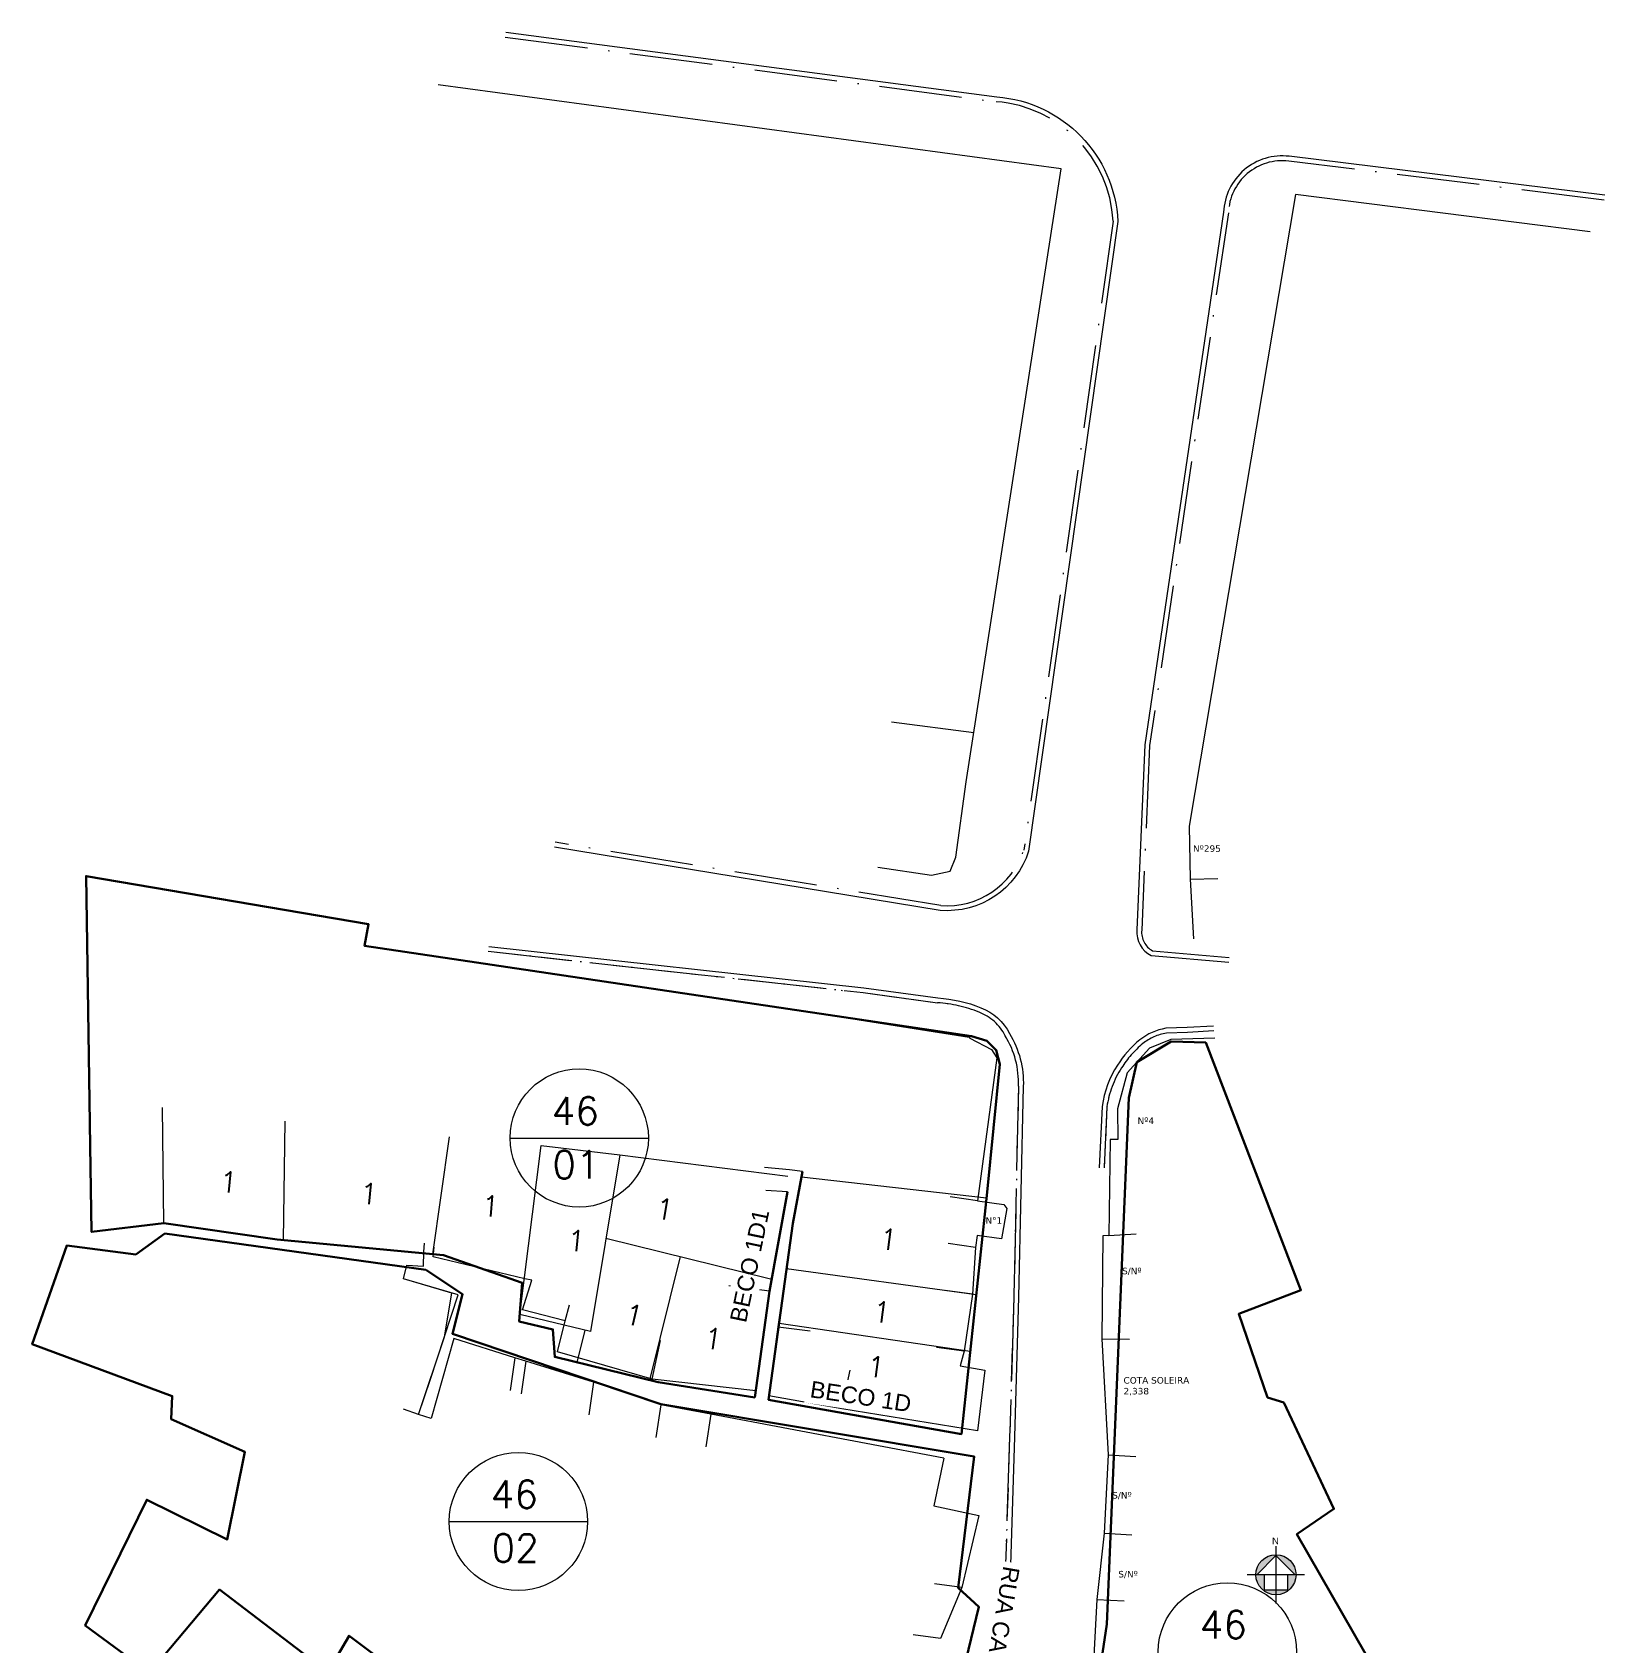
# Model space of a CAD drawing. Header units: metres. Extents: x 359188 to 359409, y 7352322 to 7352892.
# Drawn here: x 359214.3 to 359328.1, y 7352775.4 to 7352892 of the extents above; entities that cross this region are included whole.
import ezdxf
from ezdxf.enums import TextEntityAlignment as Align

# ---------------------------------------------------------------- set-up
doc = ezdxf.new("R2010")
doc.units = ezdxf.units.M
doc.header["$LTSCALE"] = 2.5
doc.set_wipeout_variables(frame=1)
doc.linetypes.add('AVT-LIN-ESTRADA DE TERRA', pattern=[0.7, 0.3, -0.1, 0.2, -0.1])
doc.linetypes.add('AVT-LIN-GUIA DE RUA', pattern=[1.44, 0.96, -0.24, 0, -0.24])
doc.layers.get('0').update_dxf_attribs({"color": 255, "lineweight": 13})
doc.layers.add('0-quadras', color=6, linetype='Continuous')
doc.layers.add('ZZ-Carimbo Texto', color=7, linetype='Continuous')
for name, color, linetype, lineweight, true_color in [('AVT-LT-CAD-ETIQUETA NUMERO DE CASA', 252, 'Continuous', 0, 0x858585), ('AVT-LT-URB-DIVISA TERRENO OU AL PREDIAL', 251, 'Continuous', 13, 0x5c5c5c), ('AVT-LT-VIA-ESTRADA DE TERRA', 8, 'AVT-LIN-ESTRADA DE TERRA', 30, 0x787878), ('AVT-LT-VIA-GUIA', 8, 'AVT-LIN-GUIA DE RUA', 15, 0x6e6e6e), ('AVT-LT-VIA-SARJETA', 253, 'Continuous', 0, 0xa6a6a6), ('AVT-PL-CAR-MARCO NORTE', 8, 'Continuous', 0, 0x828282)]:
    doc.layers.add(name, color=color, linetype=linetype, lineweight=lineweight, true_color=true_color)
doc.layers.add('COTAS', color=7, linetype='Continuous', lineweight=9)
doc.layers.add('TEXTO', color=7, linetype='Continuous', lineweight=9)
doc.styles.add('CARIMBO', font='arial.ttf', dxfattribs={"height": 2})
doc.styles.add('Padrao', font='romans.shx', dxfattribs={"height": 1.5})
doc.styles.add('SABESP', font='ROMANS.shx')
doc.styles.get("Standard").update_dxf_attribs({"font": 'arial.ttf'})

# ---------------------------------------------------------------- blocks, each defined once
blk = doc.blocks.new('AVT-PL-MARCO_NORTE')
at = {"layer": 'AVT-PL-CAR-MARCO NORTE', "linetype": 'Continuous', "ltscale": 0.05}
h = blk.add_hatch(color=2, dxfattribs=at)
h.paths.add_polyline_path([(3.46, 0), (3.63, 0, 0.414214), (0, 3.63), (0, 3.46)])
h.paths.add_polyline_path([(3.63, 0), (2.07, 0), (2.07, -2.77), (0, -2.77), (0, -3.63, 0.414214)])
h.paths.add_polyline_path([(0, -2.77), (-2.07, -2.77), (-2.07, 0), (-3.46, 0), (-3.63, 0, 0.414214), (0, -3.63)])
h.paths.add_polyline_path([(0, 3.46), (0, 3.63, 0.414214), (-3.63, 0), (-3.46, 0)])
at = {"layer": 'AVT-PL-CAR-MARCO NORTE', "color": 1, "linetype": 'Continuous', "ltscale": 0.05}
for p, q in [((0, 5.18), (0, -5.18)), ((5.18, 0), (-5.18, 0))]:
    blk.add_line(p, q, dxfattribs=at)
at = {"layer": 'AVT-PL-CAR-MARCO NORTE', "color": 8, "linetype": 'Continuous', "ltscale": 0.05}
blk.add_lwpolyline([(2.07, -2.77), (-2.07, -2.77), (-2.07, 0), (-3.46, 0), (0, 3.46), (3.46, 0), (2.07, 0)], close=True, dxfattribs=at)
blk.add_circle((0, 0), 3.63, dxfattribs=at)
blk.add_solid([(-3.46, 0), (-3.46, 0), (0, 3.46)], dxfattribs=at)
at = {"layer": 'AVT-PL-CAR-MARCO NORTE', "color": 2, "linetype": 'Continuous', "ltscale": 0.05}
blk.add_text('N', height=1.21, dxfattribs=at).set_placement((-0.71, 5.52))

msp = doc.modelspace()

# ---------------------------------------------------------------- linework, layer by layer
at = {"color": 6, "flags": 128}
for points in [[(359223.825, 7352805.834), (359223.727, 7352814.21)], [(359232.496, 7352804.601), (359232.612, 7352813.218)], [(359244.478, 7352812.073), (359243.271, 7352803.592)], [(359256.811, 7352810.775), (359268.98, 7352809.223)], [(359269.968, 7352809.195), (359283.356, 7352807.676)], [(359258.992, 7352794.471), (359261.2, 7352803.41)], [(359268.887, 7352802.547), (359282.608, 7352800.672)], [(359253.727, 7352795.759), (359254.311, 7352798.078)]]:
    msp.add_lwpolyline(points, dxfattribs=at)
msp.add_lwpolyline([(359249.575, 7352799.215), (359251.129, 7352811.44), (359256.811, 7352810.775), (359254.687, 7352797.988)], close=True, dxfattribs=at)
at = {"layer": '0-quadras', "color": 5, "lineweight": 30, "ltscale": 0.3}
msp.add_lwpolyline([(359309.945, 7352758.555), (359290.149, 7352764.111), (359292.04, 7352776.81), (359293.63, 7352814.91), (359294.222, 7352817.476), (359296.705, 7352818.987), (359299.208, 7352818.901), (359306.092, 7352800.981), (359301.589, 7352799.261), (359303.676, 7352793.223), (359304.847, 7352792.857), (359308.475, 7352785.156), (359305.802, 7352783.327), (359315.725, 7352766.008), (359312.54, 7352763.876), (359315.267, 7352755.988)], close=True, dxfattribs=at)
at = {"layer": 'AVT-LT-URB-DIVISA TERRENO OU AL PREDIAL', "flags": 128}
for points, elevation in [([(359281.866, 7352837.766), (359288.75, 7352882.115), (359243.668, 7352888.205)], 1.836), ([(359275.48, 7352831.593), (359279.372, 7352831), (359280.718, 7352831.302), (359281.132, 7352832.302), (359281.866, 7352837.766)], 1.836), ([(359297.999, 7352834.566), (359298.072, 7352830.733), (359298.312, 7352826.4)], 1.848), ([(359298.072, 7352830.733), (359300.072, 7352830.771)], 1.848), ([(359274.136, 7352820.549), (359282.1, 7352819.286), (359282.14, 7352819.227), (359283.702, 7352818.404), (359284.094, 7352817.786), (359282.699, 7352807.446), (359284.592, 7352807.188), (359284.825, 7352806.894), (359284.427, 7352804.687), (359282.658, 7352804.946), (359282.558, 7352804.071), (359282.327, 7352800.684), (359281.719, 7352796.564), (359281.44, 7352795.515), (359283.225, 7352795.188), (359282.7, 7352790.811)], 1.675), ([(359274.136, 7352820.549), (359282.1, 7352819.286), (359282.14, 7352819.227), (359283.702, 7352818.404), (359284.094, 7352817.786), (359282.699, 7352807.446), (359284.592, 7352807.188), (359284.825, 7352806.894), (359284.427, 7352804.687), (359282.658, 7352804.946), (359282.558, 7352804.071), (359282.327, 7352800.684), (359281.719, 7352796.564), (359281.44, 7352795.515), (359283.225, 7352795.188), (359282.7, 7352790.811)], 1.675), ([(359299.862, 7352819.209), (359296.682, 7352819.118), (359295.145, 7352818.496), (359293.521, 7352816.712), (359292.82, 7352814.099), (359292.839, 7352811.885), (359292.295, 7352811.884), (359292.185, 7352804.935), (359291.75, 7352804.907), (359291.686, 7352797.466), (359292.145, 7352789.057), (359291.85, 7352783.393), (359291.318, 7352778.598), (359291.015, 7352772.682)], 1.568), ([(359299.862, 7352819.209), (359296.682, 7352819.118), (359295.145, 7352818.496), (359293.521, 7352816.712), (359292.82, 7352814.099), (359292.839, 7352811.885), (359292.295, 7352811.884), (359292.185, 7352804.935), (359291.75, 7352804.907), (359291.686, 7352797.466), (359292.145, 7352789.057), (359291.85, 7352783.393), (359291.318, 7352778.598), (359291.015, 7352772.682)], 1.568), ([(359267.607, 7352793.344), (359268.27, 7352798.34), (359269.34, 7352805.81), (359270.04, 7352809.58), (359269.09, 7352809.68), (359267.285, 7352809.854)], 1.582), ([(359267.607, 7352793.344), (359268.27, 7352798.34), (359269.34, 7352805.81), (359270.04, 7352809.58), (359269.09, 7352809.68), (359267.285, 7352809.854)], 1.582), ([(359268.94, 7352808.09), (359267.65, 7352800.91), (359266.65, 7352793.688)], 1.84), ([(359268.94, 7352808.09), (359267.65, 7352800.91), (359266.65, 7352793.688)], 1.84), ([(359268.94, 7352808.09), (359267.376, 7352808.192)], 1.84), ([(359268.94, 7352808.09), (359267.376, 7352808.192)], 1.84), ([(359282.699, 7352807.446), (359280.719, 7352807.725)], 1.675), ([(359292.185, 7352804.935), (359294.181, 7352805.063)], 1.568), ([(359292.185, 7352804.935), (359294.181, 7352805.063)], 1.568), ([(359242.624, 7352802.726), (359242.63, 7352803.76), (359242.693, 7352804.377)], 1.858), ([(359243.323, 7352803.39), (359243.395, 7352804.089)], 1.858), ([(359282.558, 7352804.071), (359280.578, 7352804.35)], 1.675), ([(359282.558, 7352804.071), (359280.578, 7352804.35)], 1.675), ([(359280.269, 7352788.827), (359263.393, 7352792.01), (359259.78, 7352792.68), (359254.92, 7352794.32), (359250.025, 7352795.854), (359249.229, 7352796.097), (359244.8, 7352797.476), (359243.17, 7352791.7), (359242.25, 7352791.98), (359243.12, 7352794.55), (359245.126, 7352800.638), (359241.16, 7352801.81), (359241.41, 7352802.78), (359242.624, 7352802.726)], 2.171), ([(359280.269, 7352788.827), (359263.393, 7352792.01), (359259.78, 7352792.68), (359254.92, 7352794.32), (359250.025, 7352795.854), (359249.229, 7352796.097), (359244.8, 7352797.476), (359243.17, 7352791.7), (359242.25, 7352791.98), (359244.13, 7352797.618), (359244.662, 7352800.775), (359241.16, 7352801.81), (359241.41, 7352802.78), (359242.624, 7352802.726)], 2.171), ([(359252.87, 7352798.77), (359249.78, 7352799.56), (359250.44, 7352801.7), (359249.94, 7352801.81), (359249.94, 7352801.81), (359243.323, 7352803.39)], 1.49), ([(359252.87, 7352798.77), (359249.78, 7352799.56), (359250.44, 7352801.7), (359249.94, 7352801.81), (359243.323, 7352803.39)], 1.49), ([(359267.65, 7352800.91), (359264.695, 7352801.285)], 1.78), ([(359267.65, 7352800.91), (359264.695, 7352801.285)], 1.78), ([(359282.327, 7352800.684), (359280.347, 7352800.963)], 1.675), ([(359282.327, 7352800.684), (359280.347, 7352800.963)], 1.675), ([(359252.87, 7352798.77), (359253.173, 7352799.925)], 1.49), ([(359252.87, 7352798.77), (359253.173, 7352799.925)], 1.49), ([(359259.168, 7352794.545), (359252.32, 7352796.53), (359252.87, 7352798.77)], 1.697), ([(359259.168, 7352794.545), (359252.32, 7352796.53), (359252.87, 7352798.77)], 1.697), ([(359268.27, 7352798.34), (359270.579, 7352798.034)], 1.582), ([(359268.27, 7352798.34), (359270.579, 7352798.034)], 1.582), ([(359259.168, 7352794.545), (359259.765, 7352797.332)], 1.697), ([(359259.168, 7352794.545), (359259.765, 7352797.332)], 1.697), ([(359281.719, 7352796.564), (359279.739, 7352796.843)], 1.675), ([(359281.719, 7352796.564), (359279.739, 7352796.843)], 1.675), ([(359291.686, 7352797.466), (359293.686, 7352797.449)], 1.568), ([(359291.686, 7352797.466), (359293.686, 7352797.449)], 1.568), ([(359249.229, 7352796.097), (359248.873, 7352793.728)], 1.536), ([(359249.229, 7352796.097), (359248.873, 7352793.728)], 1.536), ([(359250.025, 7352795.854), (359249.669, 7352793.485)], 1.554), ([(359250.025, 7352795.854), (359249.669, 7352793.485)], 1.554), ([(359266.65, 7352793.688), (359259.168, 7352794.545)], 2.05), ([(359266.65, 7352793.688), (359259.168, 7352794.545)], 2.05), ([(359272.879, 7352792.396), (359273.476, 7352795.183)], 1.692), ([(359272.879, 7352792.396), (359273.476, 7352795.183)], 1.692), ([(359254.92, 7352794.32), (359254.564, 7352791.951)], 1.58), ([(359254.92, 7352794.32), (359254.564, 7352791.951)], 1.58), ([(359282.7, 7352790.811), (359272.879, 7352792.396), (359267.607, 7352793.344)], 2.05), ([(359282.7, 7352790.811), (359272.879, 7352792.396), (359267.607, 7352793.344)], 2.05), ([(359242.25, 7352791.98), (359241.156, 7352792.363)], 1.69), ([(359259.78, 7352792.68), (359259.424, 7352790.311)], 1.59), ([(359259.78, 7352792.68), (359259.424, 7352790.311)], 1.59), ([(359263.393, 7352792.01), (359263.037, 7352789.641)], 1.624), ([(359263.393, 7352792.01), (359263.037, 7352789.641)], 1.624), ([(359280.269, 7352788.827), (359279.531, 7352785.385), (359282.795, 7352784.682), (359281.555, 7352779.462), (359280.027, 7352775.769)], 2.181), ([(359280.269, 7352788.827), (359279.531, 7352785.385), (359282.795, 7352784.682), (359281.555, 7352779.462), (359280.027, 7352775.769)], 2.181), ([(359292.145, 7352789.057), (359294.142, 7352788.953)], 1.568), ([(359292.145, 7352789.057), (359294.142, 7352788.953)], 1.568), ([(359291.85, 7352783.393), (359293.847, 7352783.289)], 1.568), ([(359281.555, 7352779.462), (359279.575, 7352779.741)], 2.148), ([(359281.555, 7352779.462), (359279.575, 7352779.741)], 2.148), ([(359291.318, 7352778.598), (359293.315, 7352778.496)], 1.568), ([(359280.027, 7352775.769), (359278.047, 7352776.048)], 2.132)]:
    msp.add_lwpolyline(points, dxfattribs=dict(at, elevation=elevation))
msp.add_lwpolyline([(359327.009, 7352877.564), (359305.695, 7352880.27), (359297.999, 7352834.566)], dxfattribs=at)
at = {"layer": 'AVT-LT-URB-DIVISA TERRENO OU AL PREDIAL', "ltscale": 2.5, "elevation": 1.836}
msp.add_lwpolyline([(359282.417, 7352841.318), (359276.465, 7352842.071)], dxfattribs=at)
at = {"layer": 'AVT-LT-VIA-GUIA', "ltscale": 2.5}
for points in [[(359248.531, 7352891.658), (359284.051, 7352886.976, -0.3775675), (359292.502, 7352878.335), (359286.048, 7352832.83, -0.3463025), (359280.035, 7352828.81), (359252.137, 7352833.392)], [(359328.029, 7352879.862), (359305.207, 7352882.681, 0.4394131), (359300.847, 7352878.945), (359295.144, 7352840.4), (359294.57, 7352827.028, 0.2985076), (359295.36, 7352825.54), (359300.904, 7352825.055)], [(359247.293, 7352825.503), (359274.429, 7352822.513), (359279.794, 7352821.782, -0.0777636), (359282.808, 7352821.097, -0.1856848), (359284.701, 7352819.381, -0.1495102), (359285.654, 7352815.735), (359285.32, 7352800.475), (359285.02, 7352790.382), (359284.671, 7352779.556)]]:
    msp.add_lwpolyline(points, format="xyb", dxfattribs=at)
at = {"layer": 'AVT-LT-VIA-GUIA'}
msp.add_lwpolyline([(359247.293, 7352825.503), (359274.429, 7352822.513), (359279.794, 7352821.782, -0.0777636), (359282.808, 7352821.097, -0.1856848), (359284.701, 7352819.381, -0.1495102), (359285.654, 7352815.735), (359285.32, 7352800.475), (359285.02, 7352790.382), (359284.671, 7352779.556)], format="xyb", dxfattribs=at)
at = {"layer": 'AVT-LT-VIA-GUIA', "ltscale": 2.5, "elevation": 1.613}
msp.add_lwpolyline([(359299.794, 7352819.74), (359297.889, 7352819.635), (359296.355, 7352819.58, 0.1305558), (359294.657, 7352818.823, 0.0791746), (359293.117, 7352817.07, 0.1110586), (359292.057, 7352814.242), (359291.85, 7352809.823)], format="xyb", dxfattribs=at)
at = {"layer": 'AVT-LT-VIA-GUIA', "elevation": 1.613}
msp.add_lwpolyline([(359299.794, 7352819.74), (359297.889, 7352819.635), (359296.355, 7352819.58, 0.1305558), (359294.657, 7352818.823, 0.0791746), (359293.117, 7352817.07, 0.1110586), (359292.057, 7352814.242), (359291.85, 7352809.823)], format="xyb", dxfattribs=at)
at = {"layer": 'AVT-LT-VIA-SARJETA', "ltscale": 2.5}
for points in [[(359248.577, 7352892.005), (359284.087, 7352887.325, -0.3782965), (359292.853, 7352878.319), (359286.391, 7352832.751, -0.3483864), (359279.993, 7352828.462), (359252.08, 7352833.047)], [(359328.072, 7352880.21), (359305.249, 7352883.028, 0.4380405), (359300.498, 7352878.978), (359294.795, 7352840.433), (359294.221, 7352827.051, 0.308395), (359295.26, 7352825.197), (359300.874, 7352824.707)], [(359247.331, 7352825.851), (359274.472, 7352822.86), (359279.83, 7352822.13, -0.0774356), (359282.936, 7352821.423, -0.1845756), (359285.007, 7352819.552, -0.1488256), (359286.004, 7352815.724), (359285.67, 7352800.466), (359285.37, 7352790.371), (359285.021, 7352779.545)], [(359247.331, 7352825.851), (359274.472, 7352822.86), (359279.83, 7352822.13, -0.0774356), (359282.936, 7352821.423, -0.1845756), (359285.007, 7352819.552, -0.1488256), (359286.004, 7352815.724), (359285.67, 7352800.466), (359285.37, 7352790.371), (359285.021, 7352779.545)]]:
    msp.add_lwpolyline(points, format="xyb", dxfattribs=at)
at = {"layer": 'AVT-LT-VIA-SARJETA', "ltscale": 2.5, "elevation": 1.613}
msp.add_lwpolyline([(359299.775, 7352820.089), (359297.873, 7352819.985), (359296.321, 7352819.929, 0.1321251), (359294.435, 7352819.094, 0.0791506), (359292.823, 7352817.259, 0.1115162), (359291.708, 7352814.274), (359291.5, 7352809.839)], format="xyb", dxfattribs=at)
msp.add_lwpolyline([(359299.775, 7352820.089), (359297.873, 7352819.985), (359296.321, 7352819.929, 0.1321251), (359294.435, 7352819.094, 0.0791506), (359292.823, 7352817.259, 0.1115162), (359291.708, 7352814.274), (359291.5, 7352809.839)], format="xyb", dxfattribs=at)
at = {"layer": 'COTAS', "ltscale": 4}
for p, q in [((359248.883, 7352811.987), (359258.883, 7352811.987)), ((359244.478, 7352784.239), (359254.478, 7352784.239))]:
    msp.add_line(p, q, dxfattribs=at)
at = {"layer": 'COTAS'}
for centre in [(359253.883, 7352811.995), (359249.478, 7352784.247), (359300.77, 7352774.816)]:
    msp.add_circle(centre, 5, dxfattribs=at)

# ---------------------------------------------------------------- block references
at = {"layer": 'AVT-LT-VIA-ESTRADA DE TERRA', "ltscale": 2.5, "xscale": 0.4, "yscale": 0.4, "zscale": 0.4}
msp.add_blockref('AVT-PL-MARCO_NORTE', (359304.285, 7352780.391), dxfattribs=at)

# ---------------------------------------------------------------- texts
at = {"layer": '0-quadras', "char_height": 1.5, "attachment_point": 2, "style": 'Padrao'}
for insert, rotation in [((359228.581, 7352809.549), 354.86478), ((359238.73, 7352808.711), 354.86478), ((359247.525, 7352807.822), 354.86478), ((359260.188, 7352807.581), 350.13724), ((359253.728, 7352805.307), 354.86478), ((359276.345, 7352805.4), 352.00741), ((359258.009, 7352799.892), 346.77321), ((359275.862, 7352800.142), 352.00741)]:
    msp.add_mtext_dynamic_manual_height_columns('1', width=6.01885, gutter_width=7.5, heights=[1.5], dxfattribs=dict(at, insert=insert, rotation=rotation))
at = {"layer": 'AVT-LT-CAD-ETIQUETA NUMERO DE CASA', "char_height": 0.47, "attachment_point": 1}
for s, width, heights, insert in [('{\\fVerdana|b0|i0|c0|p34;Nº295}', 0.47, [0.574], (359298.283, 7352833.171, 410.22)), ('{\\fVerdana|b0|i0|c0|p34;Nº4}', 0.47, [0.574], (359294.273, 7352813.481, 410.643)), ('{\\fVerdana|b0|i0|c0|p34;N°1}', 0.47, [0.574], (359283.27, 7352806.262, 409.358)), ('{\\fVerdana|b0|i0|c0|p34;S/Nº}', 0.47, [0.574], (359293.151, 7352802.605, 410.643)), ('{\\fVerdana|b0|i0|c0|p34;COTA SOLEIRA\\P2,338}', 5.00835, [1.443], (359293.256, 7352794.694, -990.534)), ('{\\fVerdana|b0|i0|c0|p34;S/Nº}', 0.47, [0.574], (359292.437, 7352786.376, 410.643)), ('{\\fVerdana|b0|i0|c0|p34;S/Nº}', 0.47, [0.574], (359292.881, 7352780.668, 410.643))]:
    msp.add_mtext_dynamic_manual_height_columns(s, width=width, gutter_width=1, heights=heights, dxfattribs=dict(at, insert=insert))
at = {"layer": 'TEXTO', "style": 'SABESP'}
for s, p in [('46', (359253.593, 7352812.954)), ('01', (359253.652, 7352809.066)), ('46', (359249.188, 7352785.206)), ('02', (359249.247, 7352781.318)), ('46', (359300.48, 7352775.774))]:
    msp.add_text(s, height=2, dxfattribs=at).set_placement(p, align=Align.CENTER)

# ---------------------------------------------------------------- next in the draw order: wipeouts: each hides what was drawn before it
at = {"linetype": 'Continuous', "ltscale": 4}
for points in [[(359266.312, 7352798.186), (359268.095, 7352806.703), (359266.058, 7352807.129), (359264.275, 7352798.612)], [(359270.157, 7352792.854), (359278.056, 7352791.666), (359278.365, 7352793.725), (359270.467, 7352794.913)], [(359284.186, 7352781.437), (359280.132, 7352757.659), (359282.422, 7352757.268), (359286.476, 7352781.047)]]:
    msp.add_wipeout(points, dxfattribs=at).dxf.layer = 'ZZ-Carimbo Texto'

# ---------------------------------------------------------------- next in the draw order: linework, layer by layer
at = {"color": 6, "flags": 128}
for points in [[(359255.809, 7352804.742), (359267.806, 7352801.777)], [(359282.166, 7352796.545), (359268.333, 7352798.56)]]:
    msp.add_lwpolyline(points, dxfattribs=at)
at = {"layer": '0-quadras', "color": 5, "lineweight": 30, "ltscale": 0.3}
for points in [[(359267.568, 7352793.05), (359281.527, 7352790.566), (359283.4, 7352808.084), (359284.32, 7352817.34), (359284.054, 7352818.341), (359283.37, 7352819.03), (359282.253, 7352819.373), (359238.351, 7352825.892), (359238.64, 7352827.46), (359218.21, 7352830.95), (359218.504, 7352811.415), (359218.598, 7352805.203), (359223.825, 7352805.834), (359232.038, 7352804.644), (359244.07, 7352803.518), (359249.744, 7352801.519), (359249.539, 7352798.727), (359251.979, 7352798.139), (359252.108, 7352796.155), (359259.601, 7352794.322), (359266.585, 7352793.219)], [(359270.04, 7352809.58), (359269.34, 7352805.81), (359267.568, 7352793.05)], [(359268.94, 7352808.09), (359267.65, 7352800.91), (359266.585, 7352793.219)]]:
    msp.add_lwpolyline(points, dxfattribs=at)

# ---------------------------------------------------------------- next in the draw order: texts
at = {"layer": '0-quadras', "char_height": 1.5, "attachment_point": 2, "style": 'Padrao'}
for insert, rotation in [((359263.684, 7352798.209), 351.36415), ((359275.454, 7352796.176), 352.00741)]:
    msp.add_mtext_dynamic_manual_height_columns('1', width=6.01885, gutter_width=7.5, heights=[1.5], dxfattribs=dict(at, insert=insert, rotation=rotation))
at = {"layer": 'ZZ-Carimbo Texto', "linetype": 'Continuous', "ltscale": 4, "style": 'CARIMBO'}
for s, rotation, p in [('BECO 1D1', 78.17515, (359266.204, 7352802.748)), ('BECO 1D', 351.44865, (359274.245, 7352793.291))]:
    msp.add_text(s, height=1.2, rotation=rotation, dxfattribs=at).set_placement(p, align=Align.MIDDLE_CENTER)

# ---------------------------------------------------------------- next in the draw order: wipeouts: each hides what was drawn before it
at = {"linetype": 'Continuous', "ltscale": 4}
msp.add_wipeout([(359284.186, 7352781.437), (359280.132, 7352757.659), (359282.422, 7352757.268), (359286.476, 7352781.047)], dxfattribs=at).dxf.layer = 'ZZ-Carimbo Texto'

# ---------------------------------------------------------------- next in the draw order: linework, layer by layer
at = {"layer": '0-quadras', "color": 5, "lineweight": 30, "ltscale": 0.3}
msp.add_lwpolyline([(359276.4, 7352751.68), (359282.795, 7352778.061), (359281.294, 7352779.451), (359282.444, 7352788.953), (359259.792, 7352792.736), (359244.706, 7352797.835), (359245.441, 7352800.692), (359242.781, 7352802.458), (359223.913, 7352805.073), (359221.799, 7352803.565), (359216.805, 7352804.203), (359214.309, 7352797.064), (359224.44, 7352793.314), (359224.353, 7352791.66), (359229.695, 7352789.28), (359228.403, 7352782.94), (359222.599, 7352785.818), (359218.141, 7352776.721), (359222.784, 7352773.286), (359227.859, 7352779.323), (359235.693, 7352773.332), (359237.225, 7352775.978), (359255.21, 7352762.456)], dxfattribs=at)

# ---------------------------------------------------------------- next in the draw order: texts
at = {"layer": 'ZZ-Carimbo Texto', "linetype": 'Continuous', "ltscale": 4, "style": 'CARIMBO'}
msp.add_text('RUA CAMINHO SÃO MANOEL', height=1.2, rotation=260.3236, dxfattribs=at).set_placement((359283.191, 7352769.409), align=Align.MIDDLE_CENTER)

doc.saveas('drawing.dxf')
